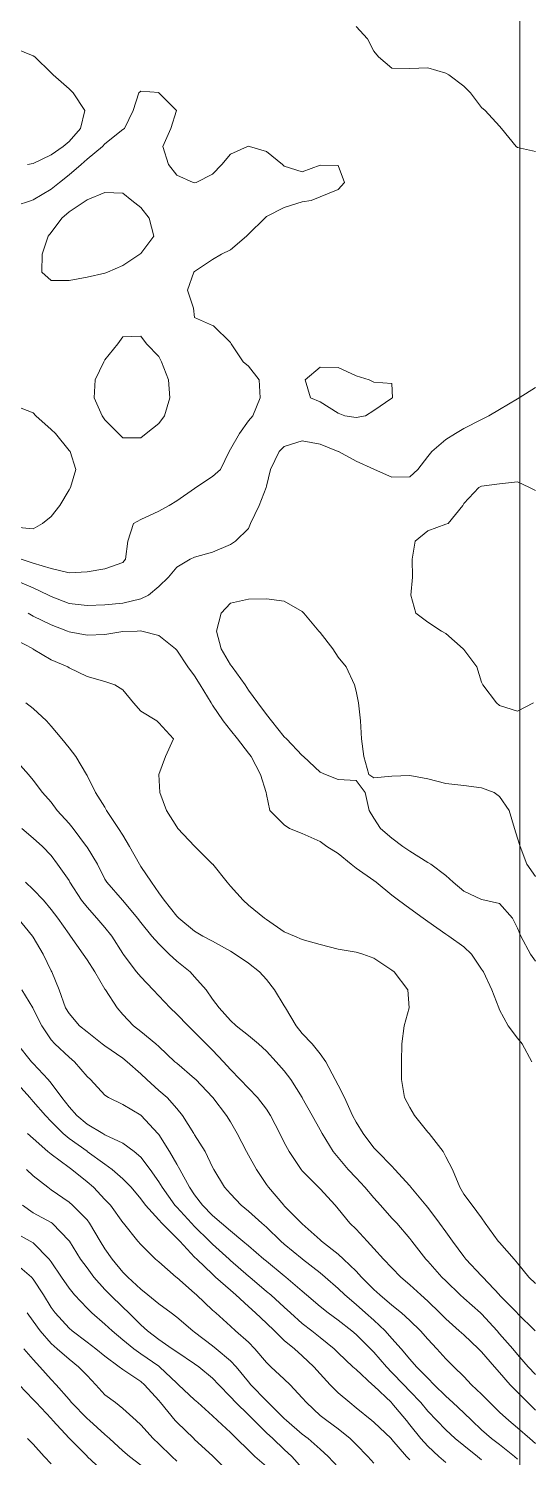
# Model space of a CAD drawing. Header units: centimetres. Extents: x 0 to 642158, y -847 to 649707.
# Drawn here: x 617053.12 to 617067.11, y 620622.22 to 620662.04 of the extents above; entities that cross this region are included whole.
import ezdxf

# ---------------------------------------------------------------- set-up
doc = ezdxf.new("R2010")
doc.units = ezdxf.units.CM
doc.header["$MEASUREMENT"] = 0
doc.layers.add('MEV_grille', color=254, linetype='Continuous', lineweight=9)
doc.layers.add('WAL_topographie 0.5', color=253, linetype='Continuous', lineweight=20)

# ---------------------------------------------------------------- blocks, each defined once
blk = doc.blocks.new('*U112')
at = {"layer": 'MEV_grille', "transparency": 33554687}
blk.add_lwpolyline([(0, 1825.476), (0, -1825.476)], dxfattribs=at)
blk = doc.blocks.new('*U113')
at = {"layer": 'MEV_grille', "color": 0, "linetype": 'ByBlock', "lineweight": -2, "transparency": 16777216}
blk.add_blockref('*U112', (1700, 0), dxfattribs=at)

msp = doc.modelspace()

# ---------------------------------------------------------------- linework, layer by layer
at = {"layer": 'WAL_topographie 0.5'}
for points in [[(617062.25, 620662.097), (617062.569, 620661.75), (617062.75, 620661.407), (617062.878, 620661.25), (617063.25, 620660.932), (617063.75, 620660.925), (617064.25, 620660.94), (617064.75, 620660.793), (617064.834, 620660.75), (617065.25, 620660.431), (617065.438, 620660.25), (617065.75, 620659.833), (617065.847, 620659.75), (617066.25, 620659.317), (617066.302, 620659.25), (617066.713, 620658.75), (617066.75, 620658.725), (617067.25, 620658.612)], [(617053.095, 620658.25), (617053.25, 620658.277), (617053.75, 620658.519), (617054.086, 620658.75), (617054.25, 620658.887), (617054.572, 620659.25), (617054.692, 620659.75), (617054.36, 620660.25), (617054.25, 620660.356), (617053.805, 620660.75), (617053.75, 620660.806), (617053.293, 620661.25), (617053.25, 620661.281), (617052.75, 620661.485)], [(617052.75, 620657.102), (617053.201, 620657.25), (617053.25, 620657.263), (617053.75, 620657.558), (617053.983, 620657.75), (617054.25, 620657.962), (617054.588, 620658.25), (617054.75, 620658.394), (617055.184, 620658.75), (617055.25, 620658.822), (617055.75, 620659.228), (617055.796, 620659.25), (617056.035, 620659.75), (617056.199, 620660.25), (617056.25, 620660.288), (617056.75, 620660.252), (617056.755, 620660.25), (617057.245, 620659.75), (617057.085, 620659.25), (617056.866, 620658.75), (617057.022, 620658.25), (617057.25, 620657.952), (617057.706, 620657.75), (617057.75, 620657.737), (617057.796, 620657.75), (617058.25, 620657.983), (617058.512, 620658.25), (617058.75, 620658.533), (617059.226, 620658.75), (617059.25, 620658.757), (617059.281, 620658.75), (617059.75, 620658.607), (617060.196, 620658.25), (617060.25, 620658.201), (617060.75, 620658.043), (617061.25, 620658.23), (617061.75, 620658.221), (617061.924, 620657.75), (617061.75, 620657.55), (617061.25, 620657.35), (617061, 620657.25), (617060.75, 620657.206), (617060.25, 620657.055), (617059.75, 620656.799), (617059.706, 620656.75), (617059.25, 620656.308), (617059.2, 620656.25), (617058.75, 620655.867), (617058.502, 620655.75), (617058.25, 620655.603), (617057.75, 620655.269), (617057.726, 620655.25), (617057.552, 620654.75), (617057.715, 620654.25), (617057.75, 620653.987), (617058.25, 620653.767), (617058.277, 620653.75), (617058.75, 620653.29), (617058.773, 620653.25), (617059.107, 620652.75), (617059.25, 620652.627), (617059.549, 620652.25), (617059.574, 620651.75), (617059.368, 620651.25), (617059.25, 620651.111), (617059.001, 620650.75), (617058.75, 620650.313), (617058.711, 620650.25), (617058.468, 620649.75), (617058.25, 620649.553), (617057.788, 620649.25), (617057.75, 620649.226), (617057.25, 620648.878), (617057.042, 620648.75), (617056.75, 620648.593), (617056.25, 620648.362), (617056.045, 620648.25), (617055.89, 620647.75), (617055.823, 620647.25)], [(617055.321, 620655.25), (617055.25, 620655.222), (617054.75, 620655.108), (617054.25, 620655.02), (617053.75, 620655.021), (617053.493, 620655.25), (617053.503, 620655.75), (617053.668, 620656.25), (617053.75, 620656.356), (617054.053, 620656.75), (617054.25, 620656.926), (617054.725, 620657.25), (617054.75, 620657.268), (617055.25, 620657.466), (617055.75, 620657.451), (617055.996, 620657.25), (617056.25, 620657.055), (617056.484, 620656.75), (617056.61, 620656.25), (617056.25, 620655.772), (617056.222, 620655.75), (617055.75, 620655.436), (617055.321, 620655.25)], [(617056.4, 620650.75), (617056.25, 620650.634), (617055.75, 620650.631), (617055.625, 620650.75), (617055.25, 620651.134), (617055.173, 620651.25), (617054.95, 620651.75), (617054.973, 620652.25), (617055.22, 620652.75), (617055.25, 620652.81), (617055.613, 620653.25), (617055.75, 620653.448), (617056.25, 620653.468), (617056.404, 620653.25), (617056.75, 620652.899), (617056.828, 620652.75), (617057.02, 620652.25), (617057.056, 620651.75), (617056.912, 620651.25), (617056.75, 620651.034), (617056.4, 620650.75)], [(617062.513, 620651.25), (617062.25, 620651.199), (617061.937, 620651.25), (617061.75, 620651.321), (617061.25, 620651.634), (617060.976, 620651.75), (617060.835, 620652.25), (617061.25, 620652.598), (617061.75, 620652.592), (617062.25, 620652.357), (617062.614, 620652.25), (617062.75, 620652.188), (617063.25, 620652.15), (617063.268, 620651.75), (617063.25, 620651.735), (617062.75, 620651.398), (617062.513, 620651.25)], [(617067.25, 620652.035), (617066.799, 620651.75), (617066.75, 620651.722), (617066.25, 620651.421), (617065.951, 620651.25), (617065.75, 620651.145), (617065.25, 620650.89), (617065.021, 620650.75), (617064.75, 620650.588), (617064.358, 620650.25), (617064.25, 620650.114), (617063.976, 620649.75), (617063.75, 620649.547), (617063.25, 620649.533), (617062.765, 620649.75), (617062.75, 620649.757), (617062.25, 620649.987), (617061.756, 620650.25), (617061.75, 620650.252), (617061.25, 620650.455), (617060.75, 620650.551), (617060.25, 620650.39), (617060.106, 620650.25), (617059.864, 620649.75), (617059.75, 620649.283), (617059.741, 620649.25), (617059.545, 620648.75), (617059.308, 620648.25), (617059.25, 620648.106), (617058.889, 620647.75), (617058.75, 620647.665), (617058.25, 620647.447), (617057.75, 620647.311), (617057.625, 620647.25), (617057.25, 620647.034), (617057.02, 620646.75), (617056.75, 620646.487), (617056.463, 620646.25), (617056.25, 620646.15), (617055.75, 620646.029), (617055.25, 620645.982), (617054.75, 620645.958), (617054.25, 620646.02), (617053.75, 620646.21), (617053.674, 620646.25), (617053.25, 620646.451), (617052.75, 620646.664)], [(617052.75, 620651.526), (617053.25, 620651.331), (617053.323, 620651.25), (617053.75, 620650.868), (617053.875, 620650.75), (617054.25, 620650.284), (617054.28, 620650.25), (617054.439, 620649.75), (617054.294, 620649.25), (617054.25, 620649.186), (617053.992, 620648.75), (617053.75, 620648.44), (617053.512, 620648.25)], [(617067.25, 620649.167), (617067.083, 620649.25), (617066.75, 620649.411), (617066.25, 620649.353), (617065.75, 620649.289), (617065.668, 620649.25), (617065.25, 620648.799), (617065.225, 620648.75), (617064.817, 620648.25), (617064.75, 620648.226), (617064.25, 620648.038), (617063.893, 620647.75), (617063.811, 620647.25), (617063.821, 620646.75), (617063.773, 620646.25), (617063.912, 620645.75), (617064.25, 620645.494), (617064.636, 620645.25), (617064.75, 620645.184), (617065.238, 620644.75), (617065.25, 620644.735), (617065.618, 620644.25), (617065.75, 620643.821), (617065.785, 620643.75), (617066.163, 620643.25), (617066.25, 620643.178), (617066.75, 620643.018), (617067.198, 620643.25)], [(617053.512, 620648.25), (617053.25, 620648.099), (617052.75, 620648.145)], [(617055.823, 620647.25), (617055.75, 620647.164), (617055.25, 620646.984), (617054.75, 620646.902), (617054.25, 620646.869), (617053.75, 620646.996), (617053.25, 620647.138), (617052.912, 620647.25)], [(617067.25, 620636.055), (617067.109, 620636.25), (617066.843, 620636.75), (617066.75, 620636.975), (617066.612, 620637.25), (617066.25, 620637.657), (617065.839, 620637.75), (617065.75, 620637.767), (617065.25, 620638), (617064.957, 620638.25), (617064.75, 620638.442), (617064.334, 620638.75), (617064.25, 620638.804), (617063.75, 620639.115), (617063.551, 620639.25), (617063.25, 620639.48), (617062.93, 620639.75), (617062.75, 620640.037), (617062.617, 620640.25), (617062.506, 620640.75), (617062.25, 620641.086), (617061.75, 620641.112), (617061.4, 620641.25), (617061.25, 620641.316), (617060.781, 620641.75), (617060.75, 620641.78), (617060.309, 620642.25), (617060.25, 620642.304), (617059.896, 620642.75), (617059.75, 620642.924), (617059.508, 620643.25), (617059.25, 620643.605), (617059.158, 620643.75), (617058.799, 620644.25), (617058.75, 620644.308), (617058.486, 620644.75), (617058.362, 620645.25), (617058.491, 620645.75), (617058.75, 620646.022), (617059.25, 620646.137), (617059.75, 620646.148), (617060.25, 620646.083), (617060.75, 620645.797), (617060.798, 620645.75), (617061.216, 620645.25), (617061.25, 620645.205), (617061.601, 620644.75), (617061.75, 620644.526), (617061.978, 620644.25), (617062.211, 620643.75), (617062.25, 620643.574), (617062.321, 620643.25), (617062.375, 620642.75), (617062.4, 620642.25), (617062.464, 620641.75), (617062.605, 620641.25), (617062.75, 620641.163), (617063.25, 620641.207), (617063.75, 620641.221), (617064.25, 620641.134), (617064.75, 620640.998), (617065.25, 620640.947), (617065.75, 620640.881), (617066.096, 620640.75), (617066.25, 620640.641), (617066.522, 620640.25), (617066.666, 620639.75), (617066.75, 620639.475), (617066.828, 620639.25), (617067.014, 620638.75), (617067.25, 620638.406)], [(617067.153, 620633.25), (617066.883, 620633.75), (617066.75, 620633.906), (617066.489, 620634.25), (617066.25, 620634.694), (617066.228, 620634.75), (617066.033, 620635.25), (617065.799, 620635.75), (617065.75, 620635.833), (617065.465, 620636.25), (617065.25, 620636.454), (617064.832, 620636.75), (617064.75, 620636.802), (617064.25, 620637.155), (617064.121, 620637.25), (617063.75, 620637.523), (617063.435, 620637.75), (617063.25, 620637.89), (617062.811, 620638.25), (617062.75, 620638.297), (617062.25, 620638.645), (617062.114, 620638.75), (617061.75, 620639.048), (617061.436, 620639.25), (617061.25, 620639.386), (617060.75, 620639.607), (617060.397, 620639.75), (617060.25, 620639.846), (617059.846, 620640.25), (617059.75, 620640.697), (617059.745, 620640.75), (617059.59, 620641.25), (617059.322, 620641.75), (617059.25, 620641.847), (617058.943, 620642.25), (617058.75, 620642.484), (617058.548, 620642.75), (617058.25, 620643.187), (617058.207, 620643.25), (617057.903, 620643.75), (617057.75, 620644.003), (617057.558, 620644.25), (617057.25, 620644.72), (617057.221, 620644.75), (617056.75, 620645.13), (617056.277, 620645.25), (617056.25, 620645.254), (617056.15, 620645.25), (617055.75, 620645.233), (617055.25, 620645.155), (617054.75, 620645.134), (617054.25, 620645.231), (617054.205, 620645.25), (617053.75, 620645.422), (617053.25, 620645.668), (617053.108, 620645.75)], [(617067.25, 620627.066), (617067.07, 620627.25), (617066.75, 620627.639), (617066.656, 620627.75), (617066.25, 620628.208), (617066.212, 620628.25), (617065.849, 620628.75), (617065.75, 620628.896), (617065.482, 620629.25), (617065.25, 620629.561), (617065.138, 620629.75), (617064.94, 620630.25), (617064.75, 620630.601), (617064.674, 620630.75), (617064.284, 620631.25), (617064.25, 620631.289), (617063.88, 620631.75), (617063.75, 620631.978), (617063.602, 620632.25), (617063.518, 620632.75), (617063.512, 620633.25), (617063.526, 620633.75), (617063.595, 620634.25), (617063.728, 620634.75), (617063.694, 620635.25), (617063.312, 620635.75), (617063.25, 620635.801), (617062.75, 620636.137), (617062.442, 620636.25), (617062.25, 620636.3), (617061.75, 620636.383), (617061.25, 620636.515), (617060.75, 620636.653), (617060.533, 620636.75), (617060.25, 620636.867), (617059.75, 620637.213), (617059.702, 620637.25), (617059.25, 620637.613), (617059.099, 620637.75), (617058.75, 620638.142), (617058.655, 620638.25), (617058.255, 620638.75), (617058.25, 620638.757), (617057.753, 620639.25), (617057.75, 620639.254), (617057.28, 620639.75), (617057.25, 620639.793), (617056.969, 620640.25), (617056.779, 620640.75), (617056.75, 620641.25), (617056.75, 620641.25), (617056.75, 620641.25), (617056.936, 620641.75), (617057.157, 620642.25), (617056.75, 620642.688), (617056.699, 620642.75), (617056.25, 620643.019), (617056.047, 620643.25), (617055.75, 620643.614), (617055.527, 620643.75), (617055.25, 620643.844), (617054.75, 620643.981), (617054.25, 620644.229), (617054.215, 620644.25), (617053.75, 620644.451), (617053.25, 620644.747), (617053.245, 620644.75), (617052.75, 620645.014)], [(617067.243, 620625.75), (617066.75, 620626.236), (617066.737, 620626.25), (617066.25, 620626.747), (617066.247, 620626.75), (617065.785, 620627.25), (617065.75, 620627.288), (617065.312, 620627.75), (617065.25, 620627.826), (617064.939, 620628.25), (617064.75, 620628.507), (617064.572, 620628.75), (617064.25, 620629.185), (617064.194, 620629.25), (617063.781, 620629.75), (617063.75, 620629.79), (617063.332, 620630.25), (617063.25, 620630.337), (617062.846, 620630.75), (617062.75, 620630.854), (617062.449, 620631.25), (617062.25, 620631.564), (617062.154, 620631.75), (617061.929, 620632.25), (617061.75, 620632.595), (617061.672, 620632.75), (617061.411, 620633.25), (617061.25, 620633.472), (617061.024, 620633.75), (617060.75, 620634.04), (617060.581, 620634.25), (617060.282, 620634.75), (617060.25, 620634.804), (617059.98, 620635.25), (617059.75, 620635.537), (617059.554, 620635.75), (617059.25, 620635.997), (617058.876, 620636.25), (617058.75, 620636.332), (617058.25, 620636.604), (617057.981, 620636.75), (617057.75, 620636.887), (617057.308, 620637.25), (617057.25, 620637.304), (617056.904, 620637.75), (617056.75, 620637.955), (617056.551, 620638.25), (617056.25, 620638.692), (617056.211, 620638.75), (617055.931, 620639.25), (617055.75, 620639.565), (617055.627, 620639.75), (617055.298, 620640.25), (617055.25, 620640.343), (617054.986, 620640.75), (617054.75, 620641.227), (617054.739, 620641.25), (617054.44, 620641.75), (617054.25, 620641.999), (617054.046, 620642.25), (617053.75, 620642.601), (617053.622, 620642.75), (617053.25, 620643.095), (617053.043, 620643.25)], [(617067.25, 620624.531), (617067.048, 620624.75), (617066.75, 620625.09), (617066.616, 620625.25), (617066.25, 620625.671), (617066.18, 620625.75), (617065.75, 620626.224), (617065.721, 620626.25), (617065.25, 620626.665), (617065.155, 620626.75), (617064.75, 620627.141), (617064.642, 620627.25), (617064.25, 620627.695), (617064.199, 620627.75), (617063.806, 620628.25), (617063.75, 620628.32), (617063.385, 620628.75), (617063.25, 620628.892), (617062.933, 620629.25), (617062.75, 620629.454), (617062.496, 620629.75), (617062.25, 620630.017), (617062.032, 620630.25), (617061.75, 620630.581), (617061.609, 620630.75), (617061.305, 620631.25), (617061.25, 620631.354), (617061.023, 620631.75), (617060.75, 620632.24), (617060.744, 620632.25), (617060.434, 620632.75), (617060.25, 620632.997), (617060.023, 620633.25), (617059.75, 620633.548), (617059.531, 620633.75), (617059.25, 620633.978), (617058.91, 620634.25), (617058.75, 620634.397), (617058.431, 620634.75), (617058.25, 620634.996), (617058.076, 620635.25), (617057.75, 620635.614), (617057.622, 620635.75), (617057.25, 620636.052), (617057.043, 620636.25), (617056.75, 620636.533), (617056.56, 620636.75), (617056.25, 620637.132), (617056.161, 620637.25), (617055.75, 620637.742), (617055.742, 620637.75), (617055.305, 620638.25), (617055.25, 620638.34), (617055.044, 620638.75), (617054.75, 620639.226), (617054.736, 620639.25), (617054.363, 620639.75), (617054.25, 620639.891), (617053.917, 620640.25), (617053.75, 620640.481), (617053.514, 620640.75), (617053.25, 620641.097), (617053.123, 620641.25), (617052.75, 620641.671)], [(617067.25, 620623.545), (617067.038, 620623.75), (617066.75, 620624.044), (617066.546, 620624.25), (617066.25, 620624.592), (617066.112, 620624.75), (617065.75, 620625.162), (617065.662, 620625.25), (617065.25, 620625.639), (617065.128, 620625.75), (617064.75, 620626.082), (617064.585, 620626.25), (617064.25, 620626.58), (617064.056, 620626.75), (617063.75, 620627.032), (617063.497, 620627.25), (617063.25, 620627.505), (617063.014, 620627.75), (617062.75, 620628.049), (617062.559, 620628.25), (617062.25, 620628.583), (617062.081, 620628.75), (617061.75, 620629.148), (617061.664, 620629.25), (617061.25, 620629.705), (617061.204, 620629.75), (617060.75, 620630.213), (617060.719, 620630.25), (617060.387, 620630.75), (617060.25, 620630.999), (617060.123, 620631.25), (617059.869, 620631.75), (617059.75, 620631.924), (617059.506, 620632.25), (617059.25, 620632.509), (617059.016, 620632.75), (617058.75, 620633.031), (617058.551, 620633.25), (617058.25, 620633.567), (617058.073, 620633.75), (617057.75, 620634.074), (617057.571, 620634.25), (617057.25, 620634.577), (617057.066, 620634.75), (617056.75, 620635.085), (617056.592, 620635.25), (617056.25, 620635.613), (617056.132, 620635.75), (617055.762, 620636.25), (617055.75, 620636.268), (617055.444, 620636.75), (617055.25, 620636.987), (617055.024, 620637.25), (617054.75, 620637.553), (617054.599, 620637.75), (617054.275, 620638.25), (617054.25, 620638.296), (617053.929, 620638.75), (617053.75, 620638.996), (617053.513, 620639.25), (617053.25, 620639.477), (617052.935, 620639.75)], [(617067.25, 620622.609), (617067.09, 620622.75), (617066.75, 620623.047), (617066.505, 620623.25), (617066.25, 620623.489), (617065.979, 620623.75), (617065.75, 620623.984), (617065.471, 620624.25), (617065.25, 620624.479), (617064.978, 620624.75), (617064.75, 620624.975), (617064.5, 620625.25), (617064.25, 620625.519), (617064.046, 620625.75), (617063.75, 620626.039), (617063.518, 620626.25), (617063.25, 620626.465), (617062.917, 620626.75), (617062.75, 620626.906), (617062.404, 620627.25), (617062.25, 620627.411), (617061.897, 620627.75), (617061.75, 620627.887), (617061.291, 620628.25), (617061.25, 620628.288), (617060.75, 620628.733), (617060.733, 620628.75), (617060.25, 620629.235), (617060.235, 620629.25), (617059.807, 620629.75), (617059.75, 620629.831), (617059.471, 620630.25), (617059.25, 620630.65), (617059.194, 620630.75), (617058.94, 620631.25), (617058.75, 620631.577), (617058.642, 620631.75), (617058.258, 620632.25), (617058.25, 620632.258), (617057.782, 620632.75), (617057.75, 620632.782), (617057.25, 620633.205), (617057.198, 620633.25), (617056.75, 620633.677), (617056.668, 620633.75), (617056.25, 620634.09), (617056.044, 620634.25), (617055.75, 620634.564), (617055.59, 620634.75), (617055.261, 620635.25), (617055.25, 620635.267), (617054.968, 620635.75), (617054.75, 620636.084), (617054.641, 620636.25), (617054.287, 620636.75), (617054.25, 620636.799), (617053.938, 620637.25), (617053.75, 620637.495), (617053.533, 620637.75), (617053.25, 620638.047), (617053.04, 620638.25)], [(617066.75, 620622.172), (617066.662, 620622.25), (617066.25, 620622.58), (617066.027, 620622.75), (617065.75, 620622.991), (617065.474, 620623.25), (617065.25, 620623.467), (617064.947, 620623.75), (617064.75, 620623.932), (617064.424, 620624.25), (617064.25, 620624.429), (617063.937, 620624.75), (617063.75, 620624.959), (617063.503, 620625.25), (617063.25, 620625.538), (617063.063, 620625.75), (617062.75, 620626.044), (617062.517, 620626.25), (617062.25, 620626.489), (617061.939, 620626.75), (617061.75, 620626.929), (617061.386, 620627.25), (617061.25, 620627.365), (617060.759, 620627.75), (617060.75, 620627.757), (617060.25, 620628.168), (617060.157, 620628.25), (617059.75, 620628.639), (617059.619, 620628.75), (617059.25, 620629.082), (617059.044, 620629.25), (617058.75, 620629.565), (617058.585, 620629.75), (617058.283, 620630.25), (617058.25, 620630.315), (617058.044, 620630.75), (617057.75, 620631.217), (617057.73, 620631.25), (617057.408, 620631.75), (617057.25, 620631.942), (617056.98, 620632.25), (617056.75, 620632.448), (617056.417, 620632.75), (617056.25, 620632.913), (617055.87, 620633.25), (617055.75, 620633.344), (617055.25, 620633.69), (617055.172, 620633.75), (617054.75, 620634.08), (617054.537, 620634.25), (617054.25, 620634.589), (617054.147, 620634.75), (617053.97, 620635.25), (617053.768, 620635.75), (617053.75, 620635.786), (617053.532, 620636.25), (617053.25, 620636.724), (617053.232, 620636.75), (617052.823, 620637.25)], [(617065.75, 620622.161), (617065.634, 620622.25), (617065.25, 620622.552), (617065.009, 620622.75), (617064.75, 620622.996), (617064.505, 620623.25), (617064.25, 620623.509), (617064.053, 620623.75), (617063.75, 620624.073), (617063.582, 620624.25), (617063.25, 620624.594), (617063.1, 620624.75), (617062.75, 620625.157), (617062.657, 620625.25), (617062.25, 620625.649), (617062.132, 620625.75), (617061.75, 620626.049), (617061.473, 620626.25), (617061.25, 620626.425), (617060.871, 620626.75), (617060.75, 620626.858), (617060.292, 620627.25), (617060.25, 620627.283), (617059.75, 620627.688), (617059.677, 620627.75), (617059.25, 620628.117), (617059.094, 620628.25), (617058.75, 620628.534), (617058.5, 620628.75), (617058.25, 620628.969), (617057.972, 620629.25), (617057.75, 620629.541), (617057.604, 620629.75), (617057.334, 620630.25), (617057.25, 620630.396), (617057.046, 620630.75), (617056.75, 620631.222), (617056.728, 620631.25), (617056.261, 620631.75), (617056.25, 620631.76), (617055.75, 620632.057), (617055.347, 620632.25), (617055.25, 620632.32), (617054.843, 620632.75), (617054.75, 620632.835), (617054.402, 620633.25), (617054.25, 620633.378), (617053.852, 620633.75), (617053.75, 620633.856), (617053.488, 620634.25), (617053.25, 620634.726), (617053.236, 620634.75), (617052.937, 620635.25)], [(617064.75, 620622.083), (617064.556, 620622.25), (617064.25, 620622.535), (617064.055, 620622.75), (617063.75, 620623.132), (617063.653, 620623.25), (617063.25, 620623.735), (617063.234, 620623.75), (617062.75, 620624.216), (617062.711, 620624.25), (617062.25, 620624.672), (617062.164, 620624.75), (617061.75, 620625.136), (617061.637, 620625.25), (617061.25, 620625.567), (617061.02, 620625.75), (617060.75, 620625.957), (617060.42, 620626.25), (617060.25, 620626.407), (617059.871, 620626.75), (617059.75, 620626.851), (617059.285, 620627.25), (617059.25, 620627.279), (617058.75, 620627.714), (617058.71, 620627.75), (617058.25, 620628.169), (617058.169, 620628.25), (617057.75, 620628.656), (617057.659, 620628.75), (617057.25, 620629.193), (617057.196, 620629.25), (617056.843, 620629.75), (617056.75, 620629.905), (617056.509, 620630.25), (617056.25, 620630.594), (617056.068, 620630.75), (617055.75, 620630.982), (617055.25, 620631.217), (617055.194, 620631.25), (617054.75, 620631.512), (617054.466, 620631.75), (617054.25, 620631.994), (617054.047, 620632.25), (617053.75, 620632.652), (617053.669, 620632.75), (617053.25, 620633.197), (617053.202, 620633.25), (617052.803, 620633.75)], [(617063.75, 620622.153), (617063.657, 620622.25), (617063.25, 620622.725), (617063.225, 620622.75), (617062.75, 620623.202), (617062.692, 620623.25), (617062.25, 620623.609), (617062.073, 620623.75), (617061.75, 620624.028), (617061.529, 620624.25), (617061.25, 620624.552), (617061.07, 620624.75), (617060.75, 620625.058), (617060.531, 620625.25), (617060.25, 620625.484), (617059.976, 620625.75), (617059.75, 620625.963), (617059.449, 620626.25), (617059.25, 620626.43), (617058.902, 620626.75), (617058.75, 620626.884), (617058.335, 620627.25), (617058.25, 620627.326), (617057.807, 620627.75), (617057.75, 620627.807), (617057.333, 620628.25), (617057.25, 620628.336), (617056.835, 620628.75), (617056.75, 620628.84), (617056.381, 620629.25), (617056.25, 620629.433), (617055.982, 620629.75), (617055.75, 620629.986), (617055.448, 620630.25), (617055.25, 620630.393), (617054.757, 620630.75), (617054.75, 620630.755), (617054.25, 620631.112), (617054.088, 620631.25), (617053.75, 620631.587), (617053.59, 620631.75), (617053.25, 620632.143), (617053.154, 620632.25), (617052.75, 620632.705)], [(617062.75, 620622.067), (617062.577, 620622.25), (617062.25, 620622.582), (617062.086, 620622.75), (617061.75, 620623.024), (617061.431, 620623.25), (617061.25, 620623.393), (617060.864, 620623.75), (617060.75, 620623.882), (617060.412, 620624.25), (617060.25, 620624.402), (617059.876, 620624.75), (617059.75, 620624.873), (617059.428, 620625.25), (617059.25, 620625.434), (617058.889, 620625.75), (617058.75, 620625.877), (617058.337, 620626.25), (617058.25, 620626.329), (617057.802, 620626.75), (617057.75, 620626.797), (617057.25, 620627.236), (617057.232, 620627.25), (617056.75, 620627.672), (617056.661, 620627.75), (617056.25, 620628.16), (617056.17, 620628.25), (617055.764, 620628.75), (617055.75, 620628.768), (617055.401, 620629.25), (617055.25, 620629.415), (617054.927, 620629.75), (617054.75, 620629.906), (617054.324, 620630.25), (617054.25, 620630.303), (617053.75, 620630.671), (617053.654, 620630.75), (617053.25, 620631.114), (617053.096, 620631.25)], [(617061.75, 620621.948), (617061.472, 620622.25), (617061.25, 620622.452), (617060.915, 620622.75), (617060.75, 620622.876), (617060.312, 620623.25), (617060.25, 620623.312), (617059.804, 620623.75), (617059.75, 620623.804), (617059.319, 620624.25), (617059.25, 620624.329), (617058.91, 620624.75), (617058.75, 620624.917), (617058.351, 620625.25), (617058.25, 620625.33), (617057.75, 620625.716), (617057.7, 620625.75), (617057.25, 620626.131), (617057.094, 620626.25), (617056.75, 620626.507), (617056.447, 620626.75), (617056.25, 620626.91), (617055.888, 620627.25), (617055.75, 620627.39), (617055.452, 620627.75), (617055.25, 620628.038), (617055.121, 620628.25), (617054.824, 620628.75), (617054.75, 620628.845), (617054.345, 620629.25), (617054.25, 620629.332), (617053.75, 620629.684), (617053.655, 620629.75), (617053.25, 620630.073), (617053.061, 620630.25)], [(617060.75, 620621.924), (617060.459, 620622.25), (617060.25, 620622.447), (617059.927, 620622.75), (617059.75, 620622.911), (617059.408, 620623.25), (617059.25, 620623.408), (617058.899, 620623.75), (617058.75, 620623.912), (617058.425, 620624.25), (617058.25, 620624.434), (617057.866, 620624.75), (617057.75, 620624.833), (617057.25, 620625.163), (617057.12, 620625.25), (617056.75, 620625.506), (617056.438, 620625.75), (617056.25, 620625.92), (617055.916, 620626.25), (617055.75, 620626.406), (617055.394, 620626.75), (617055.25, 620626.901), (617054.939, 620627.25), (617054.75, 620627.502), (617054.565, 620627.75), (617054.259, 620628.25), (617054.25, 620628.262), (617053.775, 620628.75), (617053.75, 620628.768), (617053.25, 620629.041), (617052.952, 620629.25)], [(617059.75, 620621.969), (617059.432, 620622.25), (617059.25, 620622.424), (617058.921, 620622.75), (617058.75, 620622.916), (617058.391, 620623.25), (617058.25, 620623.383), (617057.836, 620623.75), (617057.75, 620623.826), (617057.297, 620624.25), (617057.25, 620624.289), (617056.772, 620624.75), (617056.75, 620624.766), (617056.25, 620625.112), (617056.051, 620625.25), (617055.75, 620625.505), (617055.451, 620625.75), (617055.25, 620625.934), (617054.884, 620626.25), (617054.75, 620626.383), (617054.405, 620626.75), (617054.25, 620626.937), (617054.035, 620627.25), (617053.75, 620627.674), (617053.695, 620627.75), (617053.25, 620628.201), (617053.169, 620628.25), (617052.75, 620628.478)], [(617058.75, 620621.753), (617058.264, 620622.25), (617058.25, 620622.264), (617057.75, 620622.726), (617057.724, 620622.75), (617057.25, 620623.208), (617057.212, 620623.25), (617056.799, 620623.75), (617056.75, 620623.81), (617056.357, 620624.25), (617056.25, 620624.341), (617055.75, 620624.67), (617055.649, 620624.75), (617055.25, 620625.044), (617054.995, 620625.25), (617054.75, 620625.437), (617054.341, 620625.75), (617054.25, 620625.83), (617053.859, 620626.25), (617053.75, 620626.402), (617053.54, 620626.75), (617053.25, 620627.194), (617053.199, 620627.25), (617052.75, 620627.632)], [(617057.25, 620622.12), (617057.113, 620622.25), (617056.75, 620622.604), (617056.592, 620622.75), (617056.25, 620623.13), (617056.124, 620623.25), (617055.75, 620623.589), (617055.54, 620623.75), (617055.25, 620623.968), (617054.993, 620624.25), (617054.75, 620624.507), (617054.515, 620624.75), (617054.25, 620624.958), (617053.919, 620625.25), (617053.75, 620625.401), (617053.44, 620625.75), (617053.25, 620626.016), (617053.083, 620626.25)], [(617056.25, 620622.004), (617055.938, 620622.25), (617055.75, 620622.411), (617055.377, 620622.75), (617055.25, 620622.863), (617054.815, 620623.25), (617054.75, 620623.309), (617054.322, 620623.75), (617054.25, 620623.835), (617053.894, 620624.25), (617053.75, 620624.397), (617053.436, 620624.75), (617053.25, 620624.951), (617052.99, 620625.25)], [(617055.25, 620621.796), (617054.757, 620622.25), (617054.75, 620622.257), (617054.265, 620622.75), (617054.25, 620622.765), (617053.801, 620623.25), (617053.75, 620623.306), (617053.331, 620623.75), (617053.25, 620623.842), (617052.859, 620624.25)], [(617053.75, 620622.048), (617053.556, 620622.25), (617053.25, 620622.592), (617053.092, 620622.75)]]:
    msp.add_lwpolyline(points, dxfattribs=at)

# ---------------------------------------------------------------- block references
at = {"layer": 'MEV_grille', "transparency": 33554687}
msp.add_blockref('*U113', (615366.814, 620593.644), dxfattribs=at)

doc.saveas('drawing.dxf')
